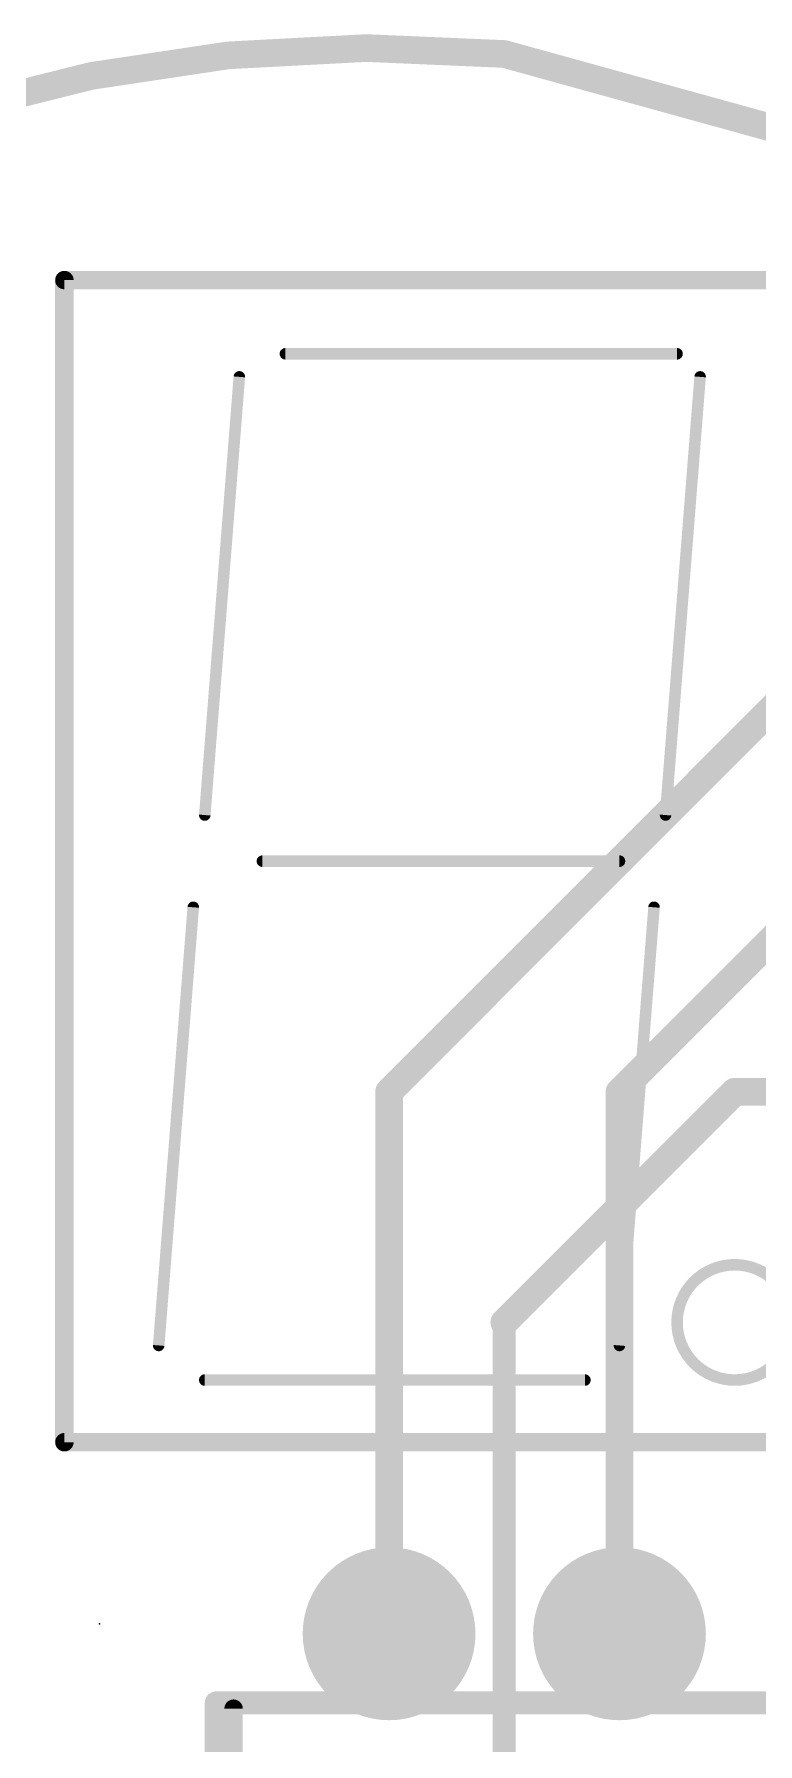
# Model space of a CAD drawing. Extents: x -33 to 32.5, y -8.9 to 49.7.
# Drawn here: x -20.42 to -12.44, y 30.92 to 49.75 of the extents above; entities that cross this region are included whole.
import ezdxf

# ---------------------------------------------------------------- set-up
doc = ezdxf.new("R2010")
doc.units = 0
for name, color, linetype in [('1', 12, 'CONTINUOUS'), ('16', 132, 'CONTINUOUS'), ('17', 110, 'CONTINUOUS'), ('20', 53, 'CONTINUOUS'), ('21', 41, 'CONTINUOUS'), ('24', 53, 'CONTINUOUS'), ('51', 53, 'CONTINUOUS')]:
    doc.layers.add(name, color=color, linetype=linetype)

# ---------------------------------------------------------------- blocks, each defined once
blk = doc.blocks.new('ROUNDP')
at = {"const_width": 0.5}
blk.add_lwpolyline([(0, -0.25, 1), (0, 0.25, 1), (0, -0.25)], format="xyb", dxfattribs=at)

msp = doc.modelspace()

# ---------------------------------------------------------------- linework, layer by layer
at = {"layer": '1', "const_width": 0.3048}
for points in [[(-16.51, 38.1), (-8.89, 45.72)], [(-13.97, 38.1), (-6.35, 45.72)], [(-16.51, 32.131), (-16.51, 38.1)], [(-13.97, 32.131), (-13.97, 38.1)]]:
    msp.add_lwpolyline(points, dxfattribs=at)
at = {"layer": '1', "const_width": 0.1524}
for points in [[(-16.4338, 38.1, 1), (-16.5862, 38.1)], [(-16.5639, 38.1539, 1), (-16.4561, 38.0461)], [(-13.8938, 38.1, 1), (-14.0462, 38.1)], [(-14.0239, 38.1539, 1), (-13.9161, 38.0461)], [(-16.5862, 32.131, 1), (-16.4338, 32.131)], [(-14.0462, 32.131, 1), (-13.8938, 32.131)]]:
    msp.add_lwpolyline(points, format="xyb", dxfattribs=at)
at = {"layer": '16'}
for points, const_width in [([(-15.24, 35.56), (-12.7, 38.1)], 0.3048), ([(-12.7, 38.1), (21.59, 38.1)], 0.3048), ([(-15.24, 27.94), (-15.24, 35.56)], 0.254)]:
    msp.add_lwpolyline(points, dxfattribs=dict(at, const_width=const_width))
for points, const_width in [([(-12.7, 38.1762, 1), (-12.7, 38.0238)], 0.1524), ([(-12.6461, 38.0461, 1), (-12.7539, 38.1539)], 0.1524), ([(-15.2939, 35.6139, 1), (-15.1861, 35.5061)], 0.1524), ([(-15.1765, 35.56, 1), (-15.3035, 35.56)], 0.127)]:
    msp.add_lwpolyline(points, format="xyb", dxfattribs=dict(at, const_width=const_width))
at = {"layer": '20'}
for points, const_width in [([(-15.24, 49.53, 0.1696), (-25.4, 46.99)], 0.3048), ([(-15.24, 49.53, 0.1584), (15.24, 49.53)], 0.3048), ([(-15.2165, 49.6025, 1), (-15.2635, 49.4575)], 0.1524), ([(-15.2469, 49.4541, 1), (-15.2331, 49.6059)], 0.1524)]:
    msp.add_lwpolyline(points, format="xyb", dxfattribs=dict(at, const_width=const_width))
at = {"layer": '21'}
for points, const_width in [([(-20.09, 47.04), (-20.09, 34.24)], 0.2032), ([(-20.09, 47.04), (20.09, 47.04)], 0.2032), ([(-20.09, 34.24), (20.09, 34.24)], 0.2032), ([(-18.415, 31.369), (-18.415, 29.21)], 0.254), ([(-18.415, 31.369), (18.415, 31.369)], 0.254), ([(-18.2245, 31.3055), (-18.2245, 24.511)], 0.2032)]:
    msp.add_lwpolyline(points, dxfattribs=dict(at, const_width=const_width))
for points, const_width in [([(-20.0392, 47.04, 1), (-20.1408, 47.04)], 0.1016), ([(-20.09, 47.0908, 1), (-20.09, 46.9892)], 0.1016), ([(-20.09, 34.2908, 1), (-20.09, 34.1892)], 0.1016), ([(-20.1408, 34.24, 1), (-20.0392, 34.24)], 0.1016), ([(-18.3515, 31.369, 1), (-18.4785, 31.369)], 0.127), ([(-18.415, 31.4325, 1), (-18.415, 31.3055)], 0.127), ([(-18.1737, 31.3055, 1), (-18.2753, 31.3055)], 0.1016)]:
    msp.add_lwpolyline(points, format="xyb", dxfattribs=dict(at, const_width=const_width))
at = {"layer": '24'}
msp.add_point((-19.703, 32.2416), dxfattribs=at)
at = {"layer": '51'}
for points, const_width in [([(-20.09, 47.0718, 1), (-20.09, 47.0082)], 0.0635), ([(-20.0583, 47.04, 1), (-20.1217, 47.04)], 0.0635), ([(-17.653, 46.2598, 1), (-17.653, 46.1962)], 0.0635), ([(-13.335, 46.1962, 1), (-13.335, 46.2598)], 0.0635), ([(-18.1293, 45.9715, 1), (-18.1927, 45.9765)], 0.0635), ([(-13.0493, 45.9715, 1), (-13.1127, 45.9765)], 0.0635), ([(-18.5737, 41.1505, 1), (-18.5103, 41.1455)], 0.0635), ([(-13.4937, 41.1505, 1), (-13.4303, 41.1455)], 0.0635), ([(-17.907, 40.6718, 1), (-17.907, 40.6082)], 0.0635), ([(-13.97, 40.6082, 1), (-13.97, 40.6718)], 0.0635), ([(-18.6373, 40.1295, 1), (-18.7007, 40.1345)], 0.0635), ([(-13.5573, 40.1295, 1), (-13.6207, 40.1345)], 0.0635), ([(-12.7, 34.925, 1), (-12.7, 36.195, 1), (-12.7, 34.925)], 0.127), ([(-19.0817, 35.3085, 1), (-19.0183, 35.3035)], 0.0635), ([(-14.0017, 35.3085, 1), (-13.9383, 35.3035)], 0.0635), ([(-18.542, 34.9568, 1), (-18.542, 34.8933)], 0.0635), ([(-14.351, 34.8933, 1), (-14.351, 34.9568)], 0.0635), ([(-20.09, 34.2718, 1), (-20.09, 34.2082)], 0.0635), ([(-20.1217, 34.24, 1), (-20.0583, 34.24)], 0.0635)]:
    msp.add_lwpolyline(points, format="xyb", dxfattribs=dict(at, const_width=const_width))
at = {"layer": '51', "const_width": 0.127}
for points in [[(-20.09, 47.04), (20.09, 47.04)], [(-20.09, 47.04), (-20.09, 34.24)], [(-17.653, 46.228), (-13.335, 46.228)], [(-18.161, 45.974), (-18.542, 41.148)], [(-13.081, 45.974), (-13.462, 41.148)], [(-17.907, 40.64), (-13.97, 40.64)], [(-18.669, 40.132), (-19.05, 35.306)], [(-13.589, 40.132), (-13.97, 35.306)], [(-18.542, 34.925), (-14.351, 34.925)], [(-20.09, 34.24), (20.09, 34.24)]]:
    msp.add_lwpolyline(points, dxfattribs=at)

# ---------------------------------------------------------------- block references
at = {"layer": '17', "xscale": 1.905, "yscale": 1.905, "rotation": 90}
for p in [(-16.51, 32.131), (-16.51, 32.131), (-13.97, 32.131), (-13.97, 32.131)]:
    msp.add_blockref('ROUNDP', p, dxfattribs=at)

doc.saveas('drawing.dxf')
